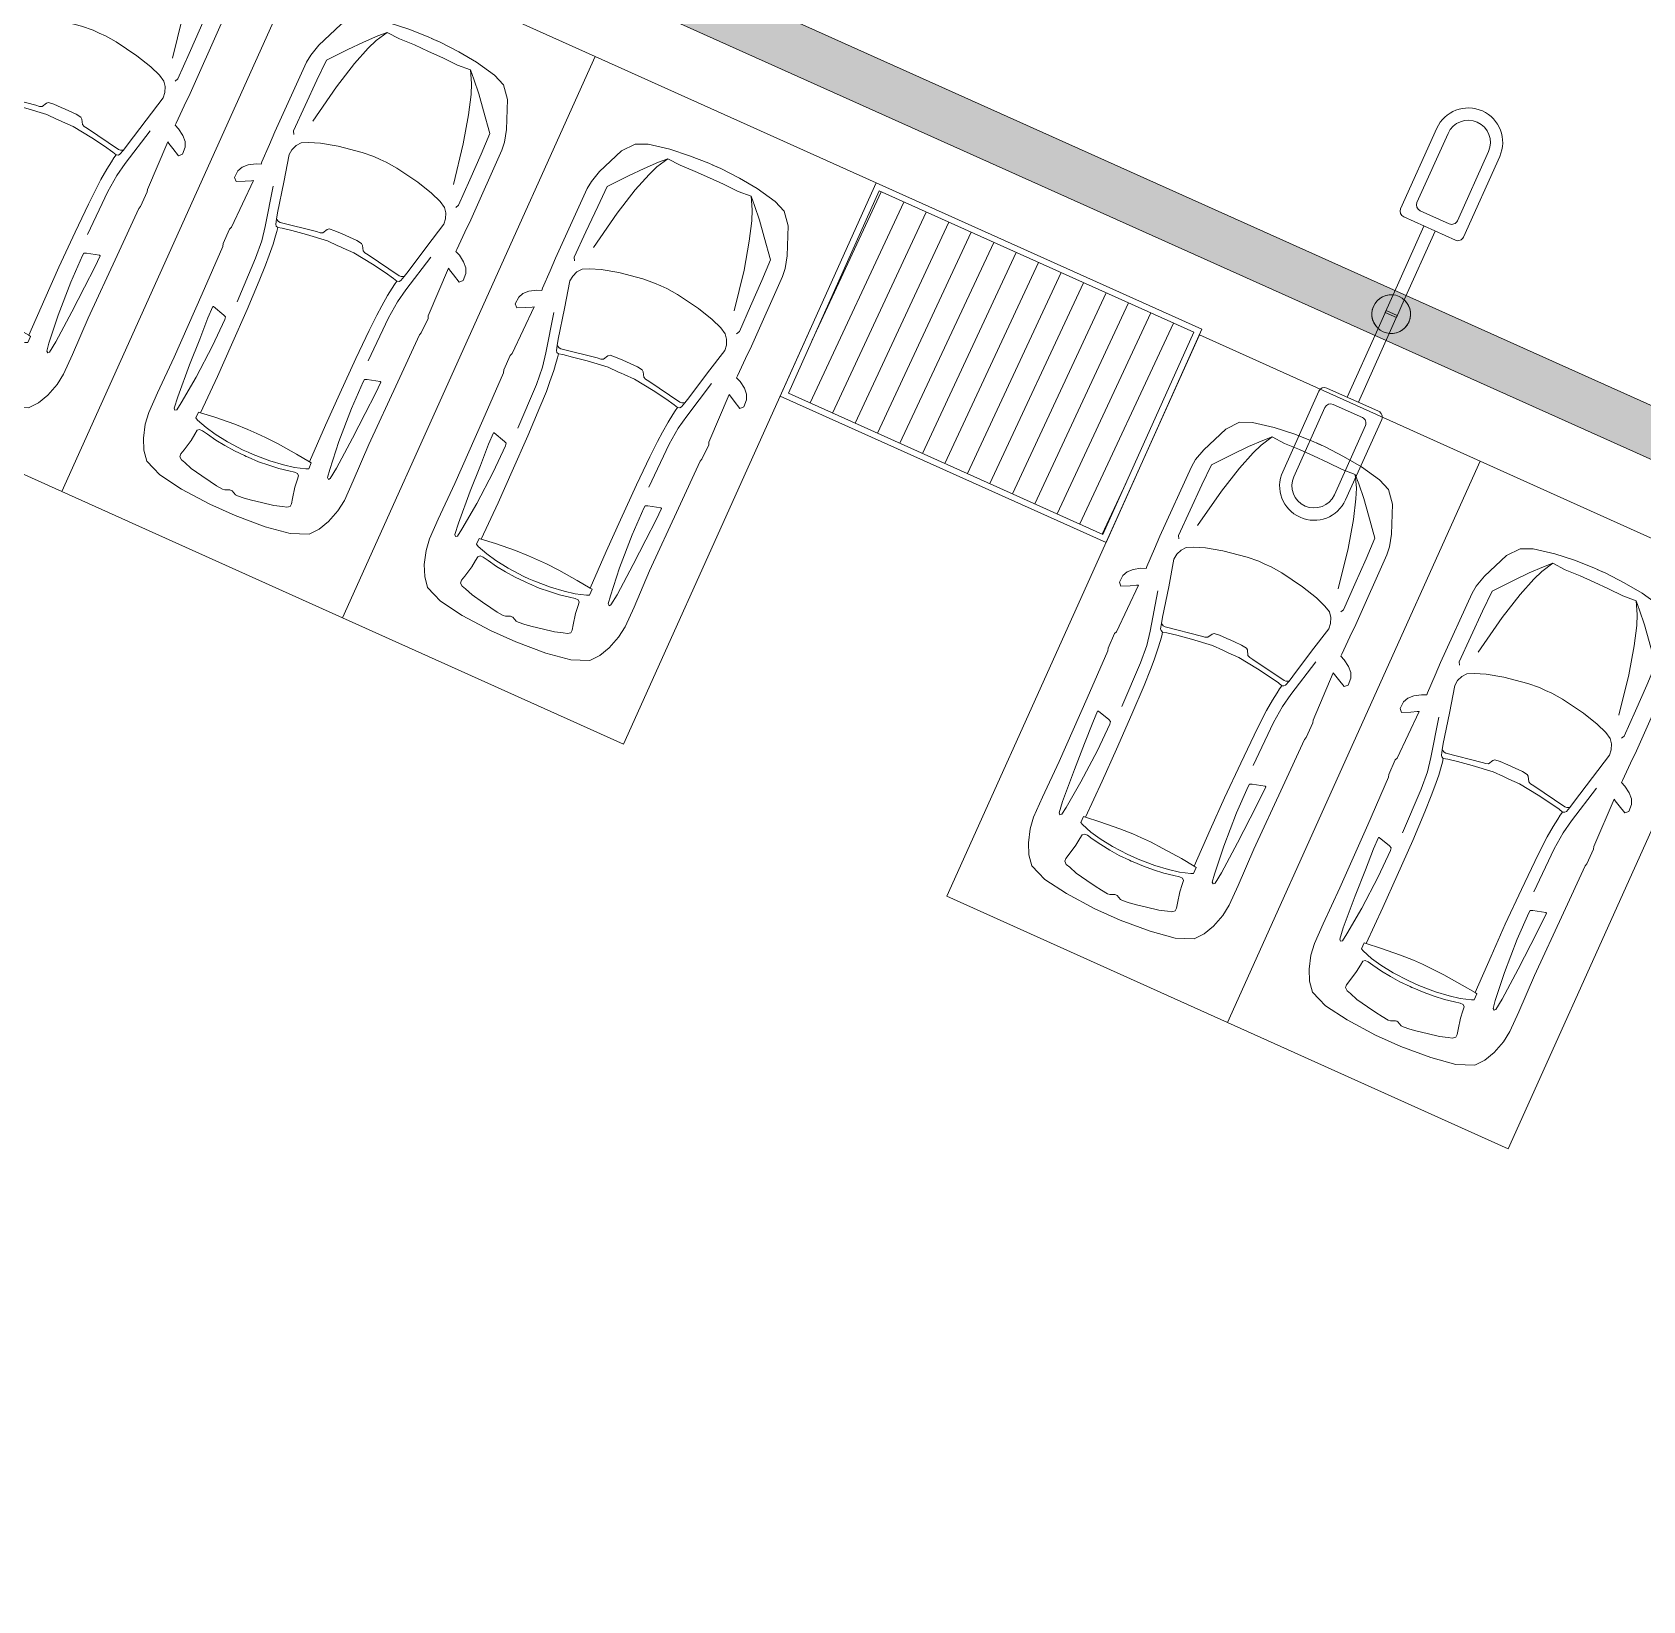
# Model space of a CAD drawing. Header units: metres. Extents: x -13933 to 152404, y -7861 to 21912.
# Drawn here: x 116843 to 118151, y 4820 to 6094 of the extents above; entities that cross this region are included whole.
import ezdxf

# ---------------------------------------------------------------- set-up
doc = ezdxf.new("R2010")
doc.units = ezdxf.units.M
doc.header["$LTSCALE"] = 100
doc.header["$MEASUREMENT"] = 0
doc.layers.get('0').update_dxf_attribs({"color": 9, "lineweight": 9})
for name, color, linetype, lineweight in [('04', 9, 'Continuous', 9), ('06D', 9, 'Continuous', 9), ('09', 9, 'Continuous', 9)]:
    doc.layers.add(name, color=color, linetype=linetype, lineweight=lineweight)

# ---------------------------------------------------------------- blocks, each defined once
blk = doc.blocks.new('p-araba-10')
for points in [[(-193.7946515953372, -2.391985443406156), (-193.7946515953372, 5.335690907420939), (-192.9446603355027, 22.22289716773957), (-191.1343508511054, 38.93531647465716), (-187.6447102801176, 56.59160204151703), (-183.4097955941252, 66.35645079905225), (-173.8844029613829, 74.24433113962004), (-151.2714402148121, 83.47939412597042), (-141.1894990330038, 86.29693780564413), (-134.4818931684131, 87.06637284766475), (-72.47454634953465, 87.27792136419157), (-61.37456853537878, 86.96089897568163), (-45.80797869517119, 86.77968660414628), (-43.98216578320716, 86.69688539662457), (-42.48757636609662, 90.54232733759271), (-39.06058796141588, 95.92556130162848), (-35.28961942424939, 99.56732487659613), (-31.16356867497962, 101.5281495497766), (-25.08713004989841, 101.8897061243915), (-22.62401783232053, 99.42752378272415), (-26.03112483520817, 92.75779106507252), (-28.43438111791329, 88.23908721069164), (-29.23044434502663, 86.74229554577325), (12.67796832371095, 87.5864527811209), (14.66985345240391, 88.35852471650287), (27.59592798743688, 88.18962056421152), (29.71225956566923, 87.5110533529223), (71.74465721946035, 87.11365386146645), (127.907173206855, 86.6577619465679), (159.9596585794788, 87.22787608978979), (177.4583239854255, 87.11279642833686), (187.3207639684406, 85.7044076233724), (198.3576960887148, 82.41805237434164), (207.0429049775849, 78.0176222933078), (214.099722343366, 72.2010371620272), (217.0853713837714, 65.01382188285059), (219.972124850101, 58.06467335952038), (223.2213249290798, 37.27381372782111), (225, 11.23466373271367), (225, -11.23466373271367), (223.2213249290798, -37.27381372758828), (219.972124850101, -58.06467335928755), (217.0853713837714, -65.01382188264688), (214.099722343366, -72.20103716179437), (207.0429049775703, -78.01762229307495), (198.3576960887148, -82.4180523741379), (187.3207639684406, -85.70440762313955), (177.4583239854109, -87.11279642810403), (159.9596585794934, -87.22787608955696), (127.9071732068696, -86.65776194633509), (71.74465721946035, -87.11365386126272), (29.71225956566923, -87.5110533527186), (27.59592798743688, -88.18962056400778), (14.66985345240391, -88.35852471627004), (12.67796832371095, -87.58645278088807), (-29.23044434501207, -86.74229554554041), (-28.43438111791329, -88.23908721042973), (-26.03112483520817, -92.75779106483971), (-22.62401783232053, -99.42752378249132), (-25.08713004989841, -101.8897061241878), (-31.16356867500872, -101.5281495495728), (-35.28961942424939, -99.56732487633415), (-39.06058796141588, -95.92556130139565), (-42.48757636609662, -90.542327337389), (-43.98216578320716, -86.69688539639174), (-45.80797869517119, -86.77968660394255), (-61.37456853537878, -86.9608989754779), (-72.47454634956375, -87.27792136398784), (-134.4818931684276, -87.06637284746101), (-141.1894990330038, -86.2969378054113), (-151.2714402148121, -83.47939412573758), (-173.8844029613974, -74.24433113938721), (-183.4097955941252, -66.35645079881942), (-187.644710280103, -56.5916020412842), (-191.1343508511054, -38.93531647442433), (-192.9446603355027, -22.22289716750674), (-193.7946515953372, -5.335690907188108), (-193.7946515953372, 2.391985443609883)], [(-92.98041732398269, -62.46545957286435), (-126.3407780398411, -56.34466668996902), (-149.4607751506846, -50.64599693204218), (-165.5075315705035, -45.58051337573853), (-173.7420508244977, -42.30905486705887), (-183.4545614163799, -36.92697770516679), (-182.7155649415654, -25.63516972759681), (-183.2434195664391, -12.44380516409001), (-183.2434195664245, 0.1671394717268413), (-183.2434195664245, 12.77808410754369), (-182.7155649415654, 25.96944867107959), (-183.4545614163653, 37.26125664862047), (-177.7537395265099, 42.95992640654731), (-168.4635126345383, 51.50793053877714), (-157.5897250914422, 60.58358933423005), (-142.7042472345783, 72.82517610951619), (-124.6516464637388, 73.24730024398013), (-101.9539330527914, 73.56389284004398), (-79.36179056677794, 73.66942336891951), (-76.8280915909272, 72.40305197508131)], [(-8.335404753743205, -56.67784572679375), (-13.40694145239831, -57.91172201333393), (-38.07109375957225, -63.47266283795761), (-60.31499003176577, -68.83198861042911), (-64.87784118870331, -68.26184810265839), (-69.3266201105871, -66.43739597806415), (-72.97690003838215, -63.58669135610398), (-75.82868263508135, -58.34139306024008), (-79.13674918343895, -49.21913660351129), (-82.78702911124856, -35.30769488208171), (-86.09509565962071, -15.35275732063746), (-87.0076668887341, -5.318274801611551), (-87.00766688874864, 0.1671394717268413), (-87.00766688871954, 5.652553745065233), (-86.09509565959162, 15.68703626409115), (-82.78702911124856, 35.64197382550629), (-79.13674918343895, 49.55341554699407), (-75.82868263508135, 58.67567200369376), (-72.97690003841124, 63.92097029955767), (-69.3266201105871, 66.77167492148874), (-64.87784118871787, 68.59612704611207), (-60.31499003175122, 69.16626755388278), (-38.07109375957225, 63.80694178138219), (-13.40694145236921, 58.24600095675851), (-8.335404753757759, 57.01212467024743)], [(66.19004278817738, 58.56164348551828), (27.51988434643136, 59.35984102963994), (12.69062016495445, 60.61415160492471), (0.9412797245604452, 62.89471571908507), (-31.45496066288615, 70.42057812913845)], [(-92.98041732398269, 62.79973851631804), (-126.3407780398411, 56.6789456333936), (-149.4607751506992, 50.98027587546676), (-165.507531570518, 45.91479231916309), (-173.7420508244977, 42.64333381051256), (-183.4545614163653, 37.26125664862047), (-182.7155649415654, 25.96944867107959), (-183.2434195664245, 12.77808410754369), (-183.2434195664245, 0.1671394717268413), (-183.2434195664391, -12.44380516409001), (-182.7155649415654, -25.63516972759681), (-183.4545614163799, -36.92697770516679), (-177.753739526539, -42.62564746312272), (-168.4635126345383, -51.17365159532346), (-157.5897250914277, -60.24931039077637), (-142.7042472345783, -72.4908971660916), (-124.6516464637388, -72.91302130052645), (-101.9539330527914, -73.22961389661941), (-79.36179056677794, -73.33514442546584), (-76.82809159091268, -72.06877303165675)], [(-2.503063883443246, -52.91634093284665), (-3.05121524563583, -54.57846237601188), (-4.305998191324761, -55.49068843833811), (-8.335404753743205, -56.67784572679375), (-7.271851360201253, -54.46443385783641), (-7.157780788023956, -52.75401129298552), (-12.40505870392371, -22.76459121254447), (-12.74727208340482, -19.79985807240882), (-13.65984331253276, -17.74734995297331), (-17.53826604764617, -15.58081331544963), (-18.6789784211287, -14.21247526355728), (-19.13526403570722, -9.651347035178333), (-19.24933460789907, -3.15173816405877), (-19.24933460789907, 0.1671394717268413), (-19.24933460789907, 3.486017107483348), (-19.13526403572177, 9.985625978602913), (-18.6789784211578, 14.54675420698186), (-17.53826604764617, 15.91509225887421), (-13.65984331253276, 18.08162889642699), (-12.74727208340482, 20.1341370158334), (-12.40505870392371, 23.09887015593995), (-7.157780788038508, 53.0882902364101), (-7.271851360201253, 54.79871280129009), (-8.335404753757759, 57.01212467024743), (-4.305998191339313, 55.82496738173358), (-3.05121524563583, 54.91274131946557), (-2.503063883443246, 53.25061987627123)], [(160.3604593043128, 48.6247026934725), (127.9642189168808, 48.28261818051396), (99.67454573474241, 48.28261818051396), (68.41901938372757, 48.6247026934725), (43.20926827973744, 49.19484424281108), (29.29257532740303, 49.65095623237721), (20.85130143533752, 50.22109778168669), (11.38338574198133, 51.13332384401292), (4.31096703071671, 52.04554886471306), (0.6603977567137918, 52.57220961393613), (-2.503063883443246, 53.25061987627123), (-3.393428625116939, 49.78147154174803), (-4.876354378109681, 41.68546862395305), (-6.929637980749247, 29.59847798552073), (-9.096992155580663, 11.92410557980474), (-9.096992155566113, 2.573792086725006), (-9.096992155580663, 0.1671394717268413), (-9.096992155580663, -2.239513143300428), (-9.096992155580663, -11.58982663638016), (-6.929637980734697, -29.26419904209615), (-4.87635437809513, -41.35118968049937), (-3.393428625116939, -49.44719259835257), (-2.503063883443246, -52.91634093284665), (0.6603977567137918, -52.23793067048246), (4.31096703071671, -51.71126992131758), (11.38338574196677, -50.79904490055922), (20.85130143533752, -49.88681883826211), (29.29257532740303, -49.31667728892353), (43.20926827973744, -48.8605652993283), (68.41901938371302, -48.29042375004792), (99.67454573472787, -47.94833923706028), (127.9642189168808, -47.94833923706028), (160.3604593042982, -48.29042375001882)], [(66.19004278817738, -58.22736454209372), (27.51988434643136, -59.02556208618626), (12.690620164969, -60.27987266147102), (0.9412797245604452, -62.5604367756605), (-31.45496066285705, -70.08629918571387)]]:
    blk.add_lwpolyline(points)
for points in [[(159.4756802741467, 66.29907509915938), (166.0918133708328, 67.2113011614565), (167.1184551721671, 68.57964025491674), (165.8636722264782, 69.60589379382145), (156.2816842979955, 70.86020436907711), (128.6764395377104, 72.68465545213256), (106.0903282231156, 73.82493750921276), (87.72485468602099, 74.85119104814656), (77.73710138334718, 74.99895297260082), (77.38901637254456, 74.3431616359012), (80.31022259528982, 64.01851098496991), (81.10872158932034, 62.08003138376807), (83.2760757641663, 61.73794687080954), (106.8888272171607, 61.96600390713139), (135.634786013863, 63.79045499018684)], [(169.6280227264651, -39.28219476992672), (171.3390929496527, -30.27396578980552), (172.9360892748227, -18.6430881825363), (173.8486605039361, -4.38956194811908), (173.8486605039361, 0.1671394717268413), (173.8486605039506, 4.723840891572762), (172.9360892748082, 18.97736712598998), (171.3390929496381, 30.60824473323009), (169.6280227264651, 39.6164737133513), (166.7762417927006, 48.39664669866033), (165.8358800274873, 50.44915377649886), (160.5886021116021, 50.44915377649886), (160.3604593043128, 48.6247026934725), (159.0193946595827, 36.53771205506928), (157.5364689066045, 19.43348015712399), (156.9661127198342, 8.144687062813318), (156.9661127198342, 0.1671394716977375), (156.9661127198342, -7.810408119388739), (157.5364689066045, -19.09920121369941), (159.0193946595682, -36.2034331116156), (160.3604593042982, -48.29042375001882), (160.5886021116021, -50.11487483307428), (165.8358800274873, -50.11487483304517), (166.7762417927006, -48.06236775523575)], [(174.0634268708236, -36.08940459344011), (175.5463542867364, -27.87937419903756), (176.5729944251361, -19.32725825005036), (177.3714934191812, -10.54708526474132), (177.4855656542786, -1.424828807983431), (177.4855656542786, 0.1671394717268413), (177.4855656542786, 1.759107751437113), (177.3714934191812, 10.8813642081368), (176.5729944251361, 19.66153719344584), (175.5463542867073, 28.21365314243303), (174.0634268708236, 36.42368353686471), (173.0367867324239, 41.09884028341911), (173.1508573046012, 43.72148995210591), (174.5197124853875, 45.20385652217373), (178.0559218410199, 45.65996955333685), (184.1016987509647, 46.4581670974585), (193.2273994019633, 48.39664669868944), (197.4480371794489, 49.42290023759415), (199.843534161555, 49.30887171938957), (201.6686732940288, 47.14233612340468), (202.5812445231568, 43.60746143395954), (204.7485986979882, 36.87979656802781), (206.6878100655594, 26.73128553082643), (208.1707358185231, 18.63528261297324), (209.0833053847746, 12.4777592964092), (209.6536615715158, 6.89037752909644), (209.539590999324, 4.951897927894606), (208.6270214331016, 3.013418326692772), (207.7144502039591, 1.188966202098526), (207.7144502039737, 0.1671394717268413), (207.7144502039591, -0.8546872586739482), (208.6270214331016, -2.679139383268193), (208.6270214331016, -2.679139383268193), (209.539590999324, -4.617618984470027), (209.6536615715158, -6.556098585671861), (209.0833053847455, -12.14348035298462), (208.1707358185231, -18.30100366957777), (206.6878100655594, -26.39700658737274), (204.7485986979882, -36.54551762460324), (202.5812445231568, -43.27318249050586), (201.6686732940288, -46.8080571799801), (199.8435341615695, -48.97459277596501), (197.4480371794634, -49.08862129414046), (193.2273994019633, -48.06236775526485), (184.1016987509647, -46.12388815400481), (178.0559218410344, -45.32569060988317), (174.5197124854021, -44.86957757877826), (173.1508573045867, -43.38721100868133), (173.0367867324094, -40.76456133999454)], [(159.4756802741467, -65.9647961557348), (166.0918133708328, -66.87702221800282), (167.1184551721671, -68.24536131146306), (165.8636722264491, -69.27161485036775), (156.2816842979809, -70.52592542565253), (128.6764395377104, -72.35037650867889), (106.0903282231156, -73.49065856578818), (87.72485468602099, -74.51691210466379), (77.73710138333263, -74.66467402914714), (77.38901637254456, -74.00888269247663), (80.31022259527526, -63.68423204151622), (81.10872158933489, -61.74575244031439), (83.27607576415176, -61.40366792735585), (106.8888272171461, -61.6317249637068), (135.6347860138776, -63.45617604673316)]]:
    blk.add_lwpolyline(points, close=True)
blk = doc.blocks.new('p-carpark_std')
at = {"layer": '06D'}
blk.add_lwpolyline([(-500, -125), (0, -125), (0, 125), (-500, 125)], close=True, dxfattribs=at)
at = {"layer": '04'}
blk.add_blockref('p-araba-10', (-265, 0), dxfattribs=at)
blk = doc.blocks.new('A$C442D6FDD')
at = {"layer": '06D', "color": 9}
for p, q in [((15304.81343884186, 3551.279690298981), (15275.47517427165, 3485.900866222495)), ((15313.93694186375, 3547.185585682628), (15288.69278190989, 3490.930264628029)), ((15321.53739266632, 3476.191488064067), (15346.78155262018, 3532.446809118666)), ((15326.56679107185, 3462.973880425821), (15355.90505564208, 3528.352704502308)), ((15314.92858884719, 3473.676788861306), (15291.20748111265, 3484.32146080891)), ((15269.32853275031, 3416.025049986351), (15294.41217885263, 3471.922674121395)), ((15319.95798725273, 3460.459181223061), (15277.9898734744, 3479.292062403382)), ((15278.45203577221, 3411.930945369995), (15303.5356818745, 3467.828569505049)), ((15257.1208045409, 3388.820751209053), (15232.03715843853, 3332.923127074033)), ((15266.2443075628, 3384.726646592683), (15241.1606614604, 3328.829022457678)), ((15179.66778467092, 3272.398992076813), (15209.0060492412, 3337.77781615327)), ((15257.58296683862, 3321.459634175675), (15215.61485306031, 3340.292515356036)), ((15188.79128769281, 3268.304887460452), (15214.03544764672, 3324.560208515027)), ((15244.36535920037, 3316.43023577016), (15220.64425146584, 3327.074907717787)), ((15246.88005840314, 3309.821431951033), (15221.63589844923, 3253.566110896458)), ((15260.09766604139, 3314.85083035656), (15230.75940147112, 3249.472006280091))]:
    blk.add_line(p, q, dxfattribs=at)
for points in [[(15278.45203577221, 3411.930945369995), (15271.98842911248, 3397.527128072152), (15262.86492609058, 3401.62123268851), (15269.32853275031, 3416.025049986349)], [(15266.2443075628, 3384.726646592683), (15272.70791422252, 3399.130463890532), (15263.58441120062, 3403.224568506899), (15257.1208045409, 3388.820751209054)]]:
    blk.add_lwpolyline(points, dxfattribs=at)
for centre, radius, start, end in [((15330.35924724196, 3539.816197400647), 28.0000000000004, 335.8321936963928, 155.8321936963928), ((15330.35924724196, 3539.816197400647), 18.00000000000039, 335.8321936963928, 155.8321936963928), ((15280.03692578259, 3483.853813914312), 5, 155.8321936963928, 245.8321936963345), ((15293.25453342083, 3488.883212319853), 5, 155.8321936963928, 245.8321936963345), ((15316.97564115538, 3478.238540372243), 5, 245.8321936963345, 335.8321936963928), ((15322.00503956091, 3465.020932734004), 5, 245.8321936963345, 335.8321936963928), ((15267.78642015657, 3400.375848289515), 15.725, 84.37209640152967, 47.29229099125044), ((15267.78642015657, 3400.375848289515), 15.72499999999999, 264.3720964014259, 227.2922909911562), ((15213.56780075214, 3335.730763845096), 4.999999999999997, 65.83219369632388, 155.8321936963025), ((15218.59719915766, 3322.513156206846), 4.999999999999997, 65.83219369632388, 155.8321936963025), ((15242.3183068922, 3311.868484259213), 4.999999999999997, 335.8321936963025, 65.83219369632388), ((15255.53591453044, 3316.897882664734), 4.999999999999997, 335.8321936963025, 65.83219369632388), ((15205.21359307102, 3260.935499178455), 28.00000000000039, 155.8321936963025, 335.8321936963025), ((15205.21359307102, 3260.935499178455), 18.00000000000038, 155.8321936963025, 335.8321936963025)]:
    blk.add_arc(centre, radius, start, end, dxfattribs=at)

msp = doc.modelspace()

# ---------------------------------------------------------------- hatches: boundary and pattern name
at = {"layer": '06D'}
h = msp.add_hatch(dxfattribs=at)
h.set_pattern_fill('_USER', color=251, scale=20, angle=65, pattern_type=0)
h.set_pattern_definition([(65, (-1402.433364667377, -27.37260934845835), (-18.126155740733, 8.452365234813989), [])])
h.paths.add_polyline_path([(117457.5666267575, 5800.684486877975), (117713.0410422366, 5686.08596662225), (117786.7115152561, 5850.319522186528), (117531.2370997771, 5964.918042442399)])
at = {"layer": '09'}
h = msp.add_hatch(color=254, dxfattribs=at)
edge = h.paths.add_edge_path(flags=16)
edge.add_line((114428.4116336253, 7400.929333711605), (114304.0883438452, 7436.313250781432))
edge.add_line((114304.0883438452, 7436.313250781432), (113817.5701588862, 8239.380946119327))
edge.add_line((113817.5701588862, 8239.380946119327), (113722.4399689427, 8211.41949953543))
edge.add_arc((113807.0396817568, 7923.595093704763), 300.0000000000088, 106.3795501212407, 212.1439862446257)
edge.add_line((113553.0255673916, 7763.980464978982), (114136.123327622, 6836.026289740223))
edge.add_arc((114178.7352813025, 6955.922956408185), 127.2438182174505, 250.4344991400337, 344.0651745778117)
edge.add_line((114301.0897067504, 6920.988963680911), (114352.6294917229, 7115.268331564528))
edge.add_line((114352.6294917229, 7115.268331564528), (114428.4116336253, 7400.929333711605))
edge = h.paths.add_edge_path()
edge.add_line((113835.8286989273, 8286.439732551242), (113711.1600072341, 8249.796086979522))
edge.add_arc((113807.0396817566, 7923.595093704819), 339.9999999999203, 106.3795501212209, 212.1439862446054)
edge.add_line((113519.1570188094, 7742.698514482416), (114109.0868116494, 6803.871697265327))
edge.add_arc((114178.7352813025, 6955.922956408186), 167.2438182174492, 245.389419184089, 344.2027897607758)
edge.add_line((114339.6625095361, 6910.393603842913), (114391.292137561, 7105.011635371467))
edge.add_line((114391.292137561, 7105.011635371467), (115271.1881225706, 6866.978859376948))
edge.add_line((115271.1881225706, 6866.978859376948), (117108.6138132269, 6218.089396007796))
edge.add_line((117108.6138132269, 6218.089396007796), (119511.5351814827, 5139.796174344383))
edge.add_line((119511.5351814827, 5139.796174344383), (121406.5577524319, 4202.595979120932))
edge.add_line((121406.5577524319, 4202.595979120932), (122694.0005808682, 3408.610523192954))
edge.add_line((122694.0005808682, 3408.610523192954), (123121.845039642, 2283.976367919018))
edge.add_line((123121.845039642, 2283.976367919018), (123121.845039642, -684.8530417574948))
edge.add_line((123121.845039642, -684.8530417574948), (122658.6448695092, -1321.318167828416))
edge.add_line((122658.6448695092, -1321.318167828416), (122708.1596728591, -1321.318167828456))
edge.add_line((122708.1596728591, -1321.318167828456), (123161.845039642, -697.8123305875415))
edge.add_line((123161.845039642, -697.8123305875415), (123161.845039642, 2291.327957596026))
edge.add_line((123161.845039642, 2291.327957596026), (122726.5573747351, 3435.527362975103))
edge.add_line((122726.5573747351, 3435.527362975103), (121425.9645081663, 4237.622646222288))
edge.add_line((121425.9645081663, 4237.622646222288), (119528.5955309676, 5175.98327743677))
edge.add_line((119528.5955309676, 5175.98327743677), (117123.4871385383, 6255.257910049739))
edge.add_line((117123.4871385383, 6255.257910049739), (115283.0876422005, 6905.197577072247))
edge.add_line((115283.0876422005, 6905.197577072247), (114401.6014707956, 7143.872696689403))
edge.add_line((114401.6014707956, 7143.872696689403), (114477.6530759162, 7428.503159827511))
edge.add_line((114477.6530759162, 7428.503159827511), (114330.1555307258, 7470.482751231944))
edge.add_line((114330.1555307258, 7470.482751231944), (113857.2689487799, 8251.04954042905))
edge.add_line((113857.2689487799, 8251.04954042905), (113835.8286989273, 8286.439732551242))

# ---------------------------------------------------------------- linework, layer by layer
at = {"layer": '06D'}
msp.add_lwpolyline([(121425.9645081663, 4237.622646222288), (119528.5955309676, 5175.98327743677), (117123.4871385383, 6255.257910049739), (115283.0876422005, 6905.197577072247), (114401.6014707956, 7143.872696689403), (114477.6530759162, 7428.503159827511), (114330.1555307258, 7470.482751231944), (113857.2689487799, 8251.04954042905), (113835.8286989273, 8286.439732551242), (113711.1600072341, 8249.796086979522, 0.4972989191067819), (113519.1570188094, 7742.698514482416), (114109.0868116494, 6803.871697265327, 0.4600192944719266), (114339.6625095361, 6910.393603842913), (114391.292137561, 7105.011635371467), (115271.1881225706, 6866.978859376948), (117108.6138132269, 6218.089396007796), (119511.5351814827, 5139.796174344383), (121406.5577524319, 4202.595979120932)], format="xyb", dxfattribs=at)
for points in [[(117450.9581813999, 5798.168845815273), (117715.5566832993, 5679.477521264704), (117793.3199606137, 5852.835163249225), (117528.7214587144, 5971.526487799945)], [(117457.5666267575, 5800.684486877975), (117713.0410422366, 5686.08596662225), (117786.7115152561, 5850.319522186528), (117531.2370997771, 5964.918042442399)]]:
    msp.add_lwpolyline(points, close=True, dxfattribs=at)

# ---------------------------------------------------------------- block references
msp.add_blockref('A$C442D6FDD', (102679.3184270081, 2464.557502445958))
at = {"layer": '04', "xscale": -1, "rotation": 65.7671394837001}
for p in [(116753.5703731655, 5772.112860952662), (116981.5415895135, 5669.501338613194), (117209.5128058615, 5566.889816273724), (117700.249212643, 5340.922338448001), (117928.220428991, 5238.310816108531)]:
    msp.add_blockref('p-carpark_std', p, dxfattribs=at)

doc.saveas('drawing.dxf')
